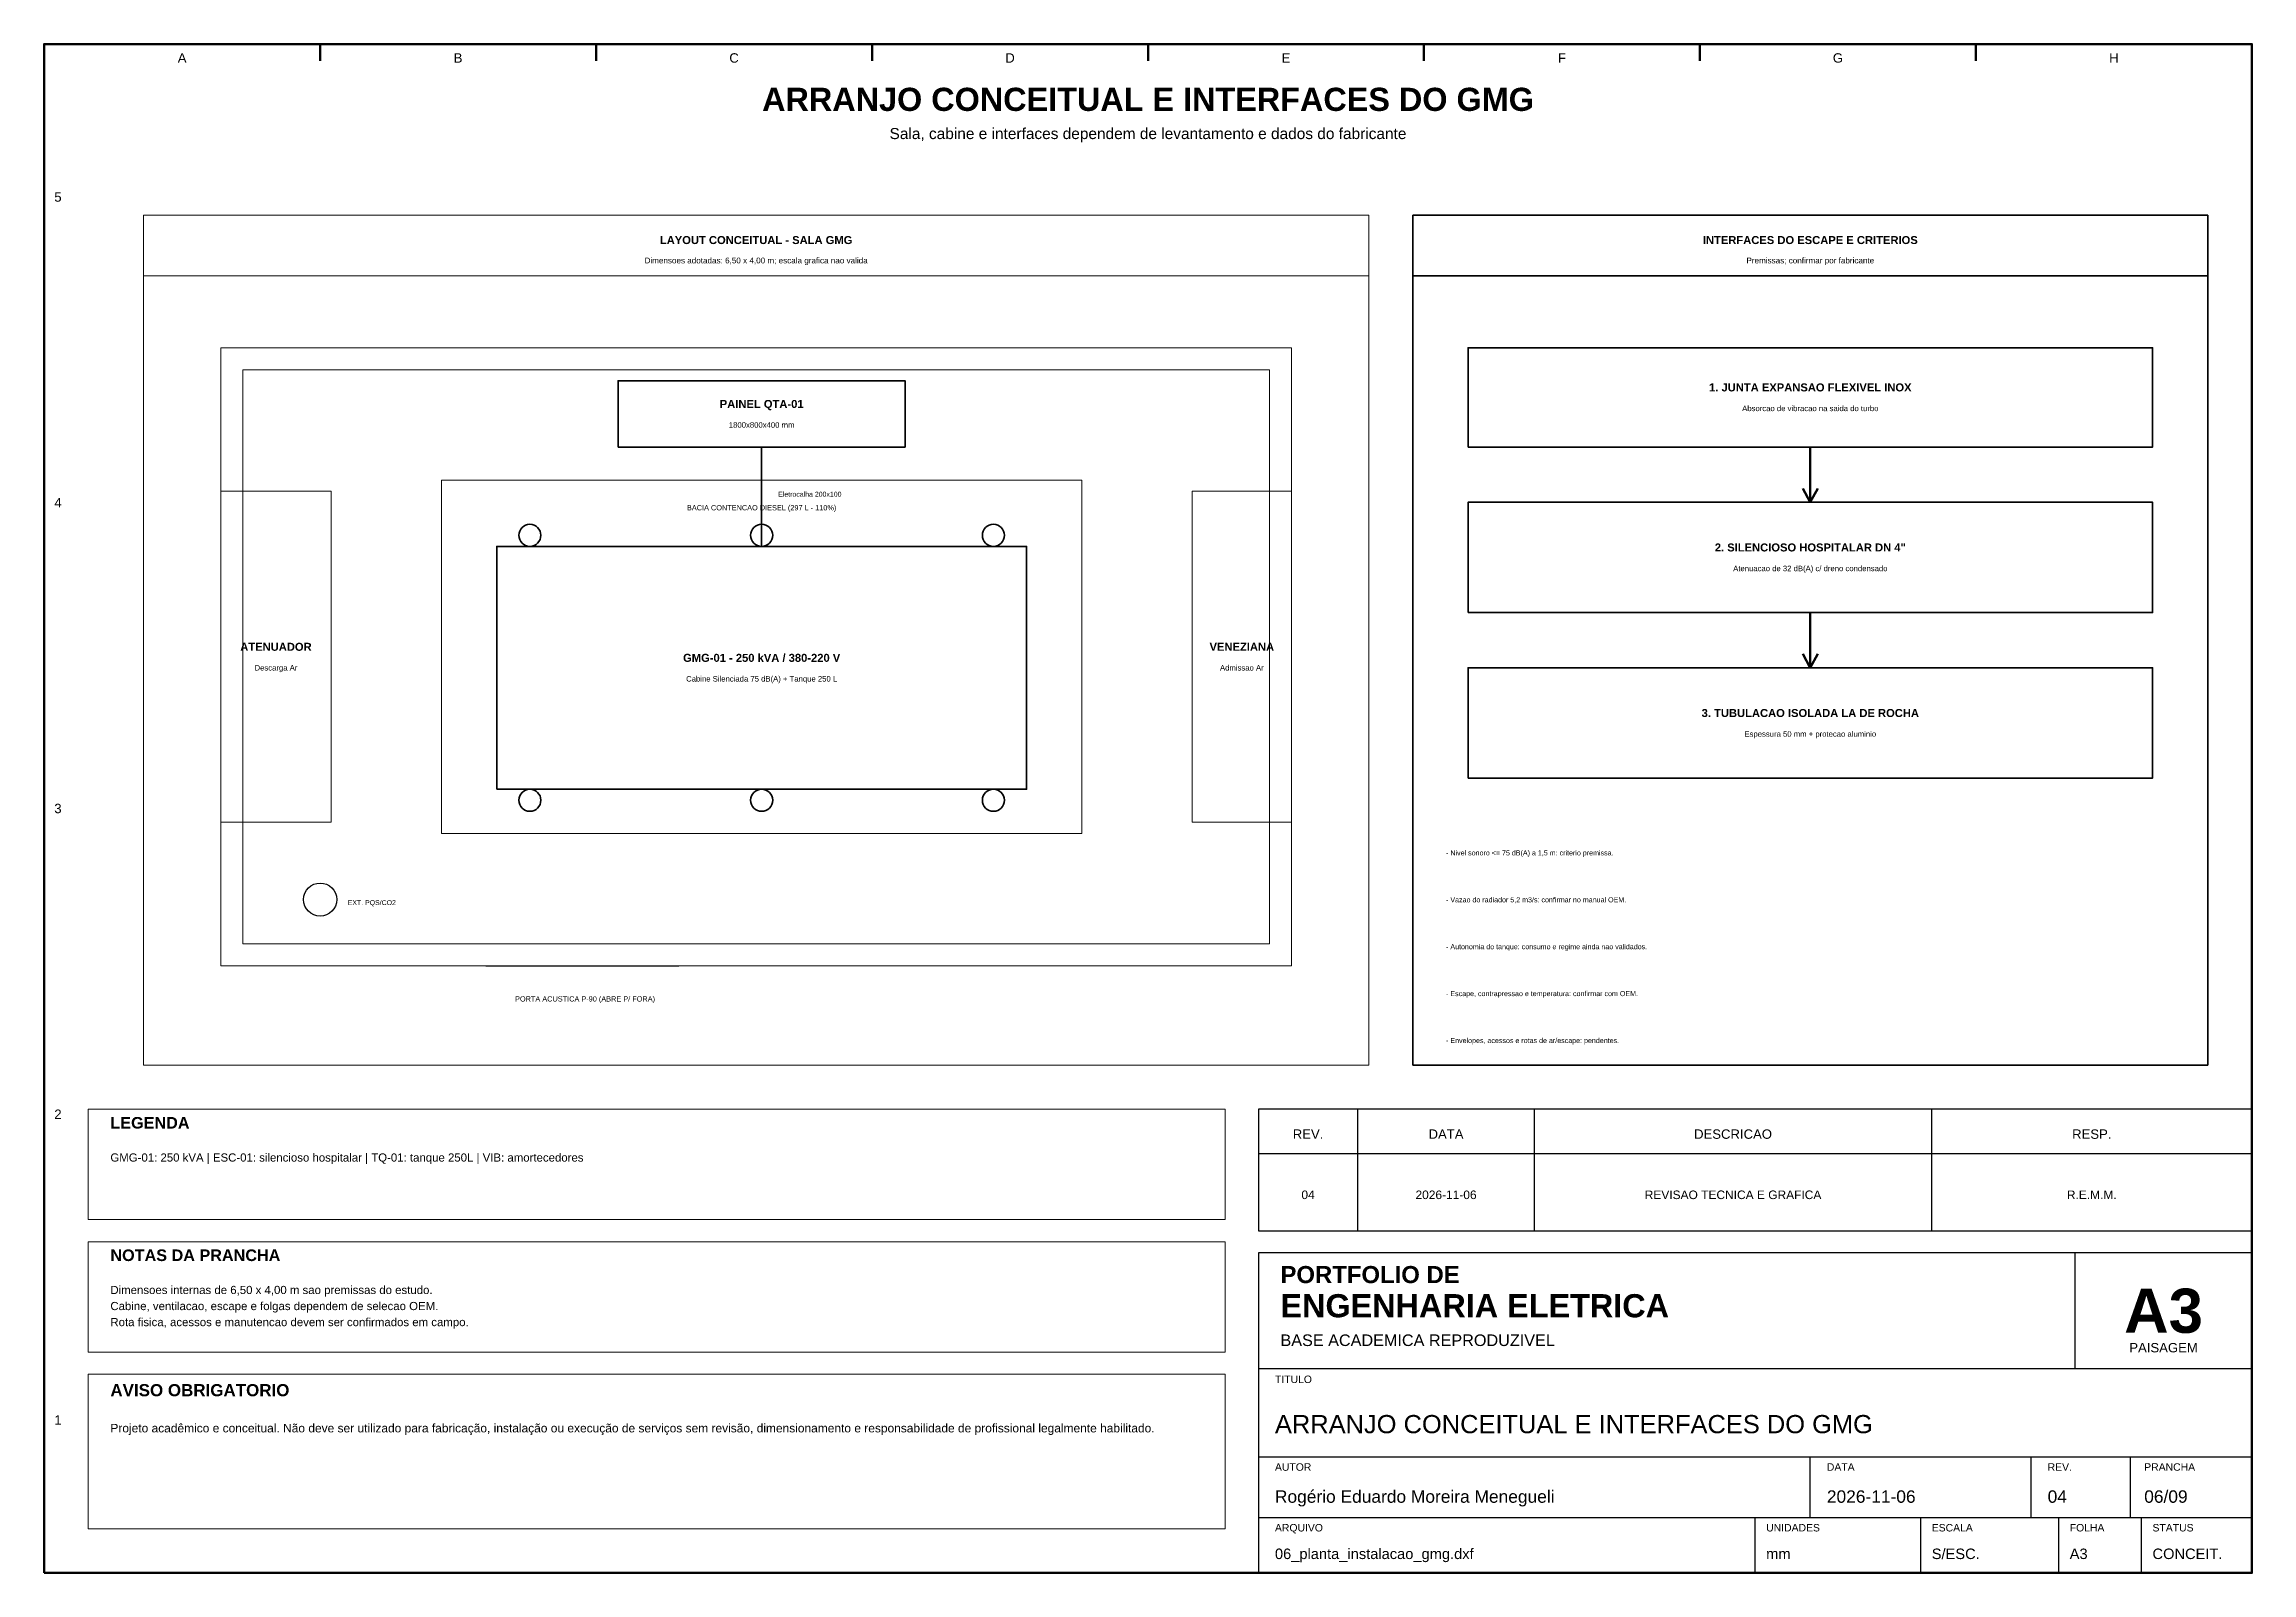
# Model space of a CAD drawing. Header units: millimetres. Extents: x 10 to 410, y 10 to 287.
import ezdxf
from ezdxf.enums import TextEntityAlignment as Align

# ---------------------------------------------------------------- set-up
doc = ezdxf.new("R2010")
doc.units = ezdxf.units.MM
for name, color, linetype, lineweight in [('00_MOLDURA', 7, 'CONTINUOUS', 50), ('01_CARIMBO', 7, 'CONTINUOUS', 25), ('02_TEXTO', 7, 'CONTINUOUS', 18), ('04_EQUIPAMENTOS', 32, 'CONTINUOUS', 35), ('05_POTENCIA', 12, 'CONTINUOUS', 50), ('06_COMANDO', 94, 'CONTINUOUS', 25), ('10_ELETROCALHAS', 251, 'CONTINUOUS', 35), ('11_ARQUITETURA', 253, 'CONTINUOUS', 18), ('12_LEGENDA', 7, 'CONTINUOUS', 18), ('13_NOTAS', 7, 'CONTINUOUS', 18)]:
    doc.layers.add(name, color=color, linetype=linetype, lineweight=lineweight)
doc.styles.add('PORTFOLIO_TEXTO', font='arial.ttf')
doc.styles.add('PORTFOLIO_TITULO', font='arialbd.ttf', dxfattribs={"width": 0.92})

# ---------------------------------------------------------------- blocks, each defined once
blk = doc.blocks.new('CARIMBO_A3')
at = {"layer": '01_CARIMBO'}
for p, q in [((148, 37), (148, 58)), ((0, 37), (180, 37)), ((0, 21), (180, 21)), ((100, 10), (100, 21)), ((140, 10), (140, 21)), ((158, 10), (158, 21)), ((0, 10), (180, 10)), ((90, 0), (90, 10)), ((120, 0), (120, 10)), ((145, 0), (145, 10)), ((160, 0), (160, 10))]:
    blk.add_line(p, q, dxfattribs=at)
blk.add_lwpolyline([(0, 0), (180, 0), (180, 58), (0, 58)], close=True, dxfattribs=at)
at = {"layer": '01_CARIMBO', "style": 'PORTFOLIO_TEXTO'}
for s, p in [('TITULO', (3, 34.4)), ('AUTOR', (3, 18.5)), ('DATA', (103, 18.5)), ('REV.', (143, 18.5)), ('PRANCHA', (160.5, 18.5)), ('ARQUIVO', (3, 7.5)), ('UNIDADES', (92, 7.5)), ('ESCALA', (122, 7.5)), ('FOLHA', (147, 7.5)), ('STATUS', (162, 7.5))]:
    blk.add_text(s, height=1.35, dxfattribs=at).set_placement(p)
at = {"layer": '02_TEXTO'}
for s, height, style, p in [('PORTFOLIO DE', 3.1, 'PORTFOLIO_TITULO', (4, 52.5)), ('ENGENHARIA ELETRICA', 4.2, 'PORTFOLIO_TITULO', (4, 46.3)), ('BASE ACADEMICA REPRODUZIVEL', 2.1, 'PORTFOLIO_TEXTO', (4, 41.1))]:
    blk.add_text(s, height=height, dxfattribs=dict(at, style=style)).set_placement(p)
for s, height, style, p in [('A3', 8, 'PORTFOLIO_TITULO', (164, 47.5)), ('PAISAGEM', 1.7, 'PORTFOLIO_TEXTO', (164, 40.8))]:
    blk.add_text(s, height=height, dxfattribs=dict(at, style=style)).set_placement(p, align=Align.MIDDLE_CENTER)
at = {"layer": '02_TEXTO', "style": 'PORTFOLIO_TEXTO'}
for tag, p, height in [('TITULO', (3, 25.3), 3.3), ('AUTOR', (3, 12.7), 2.25), ('DATA', (103, 12.7), 2.25), ('REVISAO', (143, 12.7), 2.25), ('PRANCHA', (160.5, 12.7), 2.25), ('ARQUIVO', (3, 2.5), 1.9), ('UNIDADES', (92, 2.5), 1.9), ('ESCALA', (122, 2.5), 1.9), ('FOLHA', (147, 2.5), 1.9), ('STATUS', (162, 2.5), 1.9)]:
    blk.add_attdef(tag, p, '', height=height, dxfattribs=at)

msp = doc.modelspace()

# ---------------------------------------------------------------- linework, layer by layer
at = {"layer": '00_MOLDURA'}
for p, q in [((60, 287), (60, 284)), ((110, 287), (110, 284)), ((160, 287), (160, 284)), ((210, 287), (210, 284)), ((260, 287), (260, 284)), ((310, 287), (310, 284)), ((360, 287), (360, 284))]:
    msp.add_line(p, q, dxfattribs=at)
msp.add_lwpolyline([(10, 10), (410, 10), (410, 287), (10, 287)], close=True, dxfattribs=at)
at = {"layer": '01_CARIMBO'}
for p, q in [((248, 72), (248, 94)), ((280, 72), (280, 94)), ((352, 72), (352, 94)), ((230, 86), (410, 86))]:
    msp.add_line(p, q, dxfattribs=at)
msp.add_lwpolyline([(230, 72), (410, 72), (410, 94), (230, 94)], close=True, dxfattribs=at)
at = {"layer": '04_EQUIPAMENTOS'}
msp.add_line((258, 245), (402, 245), dxfattribs=at)
for points in [[(258, 102), (402, 102), (402, 256), (258, 256)], [(268, 214), (392, 214), (392, 232), (268, 232)], [(114, 214), (166, 214), (166, 226), (114, 226)], [(268, 184), (392, 184), (392, 204), (268, 204)], [(92, 152), (188, 152), (188, 196), (92, 196)], [(268, 154), (392, 154), (392, 174), (268, 174)]]:
    msp.add_lwpolyline(points, close=True, dxfattribs=at)
for centre in [(98, 198), (140, 198), (182, 198), (98, 150), (140, 150), (182, 150)]:
    msp.add_circle(centre, 2, dxfattribs=at)
at = {"layer": '05_POTENCIA'}
for p, q in [((330, 214), (330, 204)), ((328.62, 206.5), (330, 204)), ((331.38, 206.5), (330, 204)), ((330, 184), (330, 174)), ((328.62, 176.5), (330, 174)), ((331.38, 176.5), (330, 174))]:
    msp.add_line(p, q, dxfattribs=at)
at = {"layer": '06_COMANDO'}
msp.add_line((90, 120), (125, 120), dxfattribs=at)
msp.add_circle((60, 132), 3, dxfattribs=at)
at = {"layer": '10_ELETROCALHAS'}
msp.add_line((140, 196), (140, 214), dxfattribs=at)
at = {"layer": '11_ARQUITETURA'}
msp.add_line((28, 245), (250, 245), dxfattribs=at)
for points in [[(28, 102), (250, 102), (250, 256), (28, 256)], [(42, 120), (236, 120), (236, 232), (42, 232)], [(46, 124), (232, 124), (232, 228), (46, 228)], [(82, 144), (198, 144), (198, 208), (82, 208)], [(42, 146), (62, 146), (62, 206), (42, 206)], [(218, 146), (236, 146), (236, 206), (218, 206)]]:
    msp.add_lwpolyline(points, close=True, dxfattribs=at)
at = {"layer": '12_LEGENDA'}
msp.add_lwpolyline([(18, 74), (224, 74), (224, 94), (18, 94)], close=True, dxfattribs=at)
at = {"layer": '13_NOTAS'}
for points in [[(18, 50), (224, 50), (224, 70), (18, 70)], [(18, 18), (224, 18), (224, 46), (18, 46)]]:
    msp.add_lwpolyline(points, close=True, dxfattribs=at)

# ---------------------------------------------------------------- block references
at = {"layer": '01_CARIMBO'}
msp.add_blockref('CARIMBO_A3', (230, 10), dxfattribs=at).add_auto_attribs({'TITULO': 'ARRANJO CONCEITUAL E INTERFACES DO GMG', 'AUTOR': 'Rogério Eduardo Moreira Menegueli', 'DATA': '2026-11-06', 'REVISAO': '04', 'PRANCHA': '06/09', 'ARQUIVO': '06_planta_instalacao_gmg.dxf', 'UNIDADES': 'mm', 'ESCALA': 'S/ESC.', 'FOLHA': 'A3', 'STATUS': 'CONCEIT.'})

# ---------------------------------------------------------------- texts
at = {"layer": '00_MOLDURA', "style": 'PORTFOLIO_TEXTO'}
for s, p in [('A', (35, 284.5)), ('B', (85, 284.5)), ('C', (135, 284.5)), ('D', (185, 284.5)), ('E', (235, 284.5)), ('F', (285, 284.5)), ('G', (335, 284.5)), ('H', (385, 284.5)), ('5', (12.5, 259.3)), ('4', (12.5, 203.9)), ('3', (12.5, 148.5)), ('2', (12.5, 93.1)), ('1', (12.5, 37.7))]:
    msp.add_text(s, height=1.7, dxfattribs=at).set_placement(p, align=Align.MIDDLE_CENTER)
at = {"layer": '01_CARIMBO', "style": 'PORTFOLIO_TEXTO'}
for s, p in [('REV.', (239, 89.5)), ('DATA', (264, 89.5)), ('DESCRICAO', (316, 89.5)), ('RESP.', (381, 89.5))]:
    msp.add_text(s, height=1.7, dxfattribs=at).set_placement(p, align=Align.MIDDLE_CENTER)
at = {"layer": '02_TEXTO'}
for s, height, style, p in [('ARRANJO CONCEITUAL E INTERFACES DO GMG', 4.2, 'PORTFOLIO_TITULO', (210, 277)), ('Sala, cabine e interfaces dependem de levantamento e dados do fabricante', 2, 'PORTFOLIO_TEXTO', (210, 270.8)), ('Dimensoes adotadas: 6,50 x 4,00 m; escala grafica nao valida', 1.05, 'PORTFOLIO_TEXTO', (139, 247.8)), ('Premissas; confirmar por fabricante', 1.05, 'PORTFOLIO_TEXTO', (330, 247.8)), ('Absorcao de vibracao na saida do turbo', 1, 'PORTFOLIO_TEXTO', (330, 221)), ('1800x800x400 mm', 1, 'PORTFOLIO_TEXTO', (140, 218)), ('Atenuacao de 32 dB(A) c/ dreno condensado', 1, 'PORTFOLIO_TEXTO', (330, 192)), ('Descarga Ar', 1, 'PORTFOLIO_TEXTO', (52, 174)), ('Cabine Silenciada 75 dB(A) + Tanque 250 L', 1, 'PORTFOLIO_TEXTO', (140, 172)), ('Admissao Ar', 1, 'PORTFOLIO_TEXTO', (227, 174)), ('Espessura 50 mm + protecao aluminio', 1, 'PORTFOLIO_TEXTO', (330, 162)), ('04', 1.55, 'PORTFOLIO_TEXTO', (239, 78.5)), ('2026-11-06', 1.55, 'PORTFOLIO_TEXTO', (264, 78.5)), ('REVISAO TECNICA E GRAFICA', 1.55, 'PORTFOLIO_TEXTO', (316, 78.5)), ('R.E.M.M.', 1.55, 'PORTFOLIO_TEXTO', (381, 78.5))]:
    msp.add_text(s, height=height, dxfattribs=dict(at, style=style)).set_placement(p, align=Align.MIDDLE_CENTER)
at = {"layer": '02_TEXTO', "style": 'PORTFOLIO_TEXTO'}
for s, p in [('- Nivel sonoro <= 75 dB(A) a 1,5 m: criterio premissa.', (264, 140)), ('- Vazao do radiador 5,2 m3/s: confirmar no manual OEM.', (264, 131.5)), ('- Autonomia do tanque: consumo e regime ainda nao validados.', (264, 123)), ('- Escape, contrapressao e temperatura: confirmar com OEM.', (264, 114.5)), ('- Envelopes, acessos e rotas de ar/escape: pendentes.', (264, 106))]:
    msp.add_text(s, height=0.92, dxfattribs=at).set_placement(p)
at = {"layer": '04_EQUIPAMENTOS', "style": 'PORTFOLIO_TITULO'}
for s, p in [('INTERFACES DO ESCAPE E CRITERIOS', (330, 251.5)), ('1. JUNTA EXPANSAO FLEXIVEL INOX', (330, 224.8)), ('PAINEL QTA-01', (140, 221.8)), ('2. SILENCIOSO HOSPITALAR DN 4"', (330, 195.8)), ('GMG-01 - 250 kVA / 380-220 V', (140, 175.8)), ('3. TUBULACAO ISOLADA LA DE ROCHA', (330, 165.8))]:
    msp.add_text(s, height=1.45, dxfattribs=at).set_placement(p, align=Align.MIDDLE_CENTER)
at = {"layer": '06_COMANDO', "style": 'PORTFOLIO_TEXTO'}
msp.add_text('EXT. PQS/CO2', height=0.9, dxfattribs=at).set_placement((65, 131))
at = {"layer": '10_ELETROCALHAS', "style": 'PORTFOLIO_TEXTO'}
msp.add_text('Eletrocalha 200x100', height=0.9, dxfattribs=at).set_placement((143, 205))
at = {"layer": '11_ARQUITETURA'}
for s, height, style, p in [('LAYOUT CONCEITUAL - SALA GMG', 1.45, 'PORTFOLIO_TITULO', (139, 251.5)), ('BACIA CONTENCAO DIESEL (297 L - 110%)', 0.95, 'PORTFOLIO_TEXTO', (140, 203)), ('ATENUADOR', 1.45, 'PORTFOLIO_TITULO', (52, 177.8)), ('VENEZIANA', 1.45, 'PORTFOLIO_TITULO', (227, 177.8)), ('PORTA ACUSTICA P-90 (ABRE P/ FORA)', 0.95, 'PORTFOLIO_TEXTO', (108, 114))]:
    msp.add_text(s, height=height, dxfattribs=dict(at, style=style)).set_placement(p, align=Align.MIDDLE_CENTER)
at = {"layer": '12_LEGENDA', "style": 'PORTFOLIO_TITULO'}
msp.add_text('LEGENDA', height=2.1, dxfattribs=at).set_placement((22, 90.5))
at = {"layer": '12_LEGENDA', "insert": (22, 86), "char_height": 1.48, "width": 198, "attachment_point": 1, "line_spacing_factor": 1.18, "style": 'PORTFOLIO_TEXTO'}
msp.add_mtext('GMG-01: 250 kVA | ESC-01: silencioso hospitalar | TQ-01: tanque 250L | VIB: amortecedores', dxfattribs=at)
at = {"layer": '13_NOTAS', "style": 'PORTFOLIO_TITULO'}
for s, height, p in [('NOTAS DA PRANCHA', 2.1, (22, 66.5)), ('AVISO OBRIGATORIO', 2.2, (22, 42))]:
    msp.add_text(s, height=height, dxfattribs=at).set_placement(p)
at = {"layer": '13_NOTAS', "width": 198, "attachment_point": 1, "line_spacing_factor": 1.18, "style": 'PORTFOLIO_TEXTO'}
for s, insert, char_height in [('Dimensoes internas de 6,50 x 4,00 m sao premissas do estudo.\\PCabine, ventilacao, escape e folgas dependem de selecao OEM.\\PRota fisica, acessos e manutencao devem ser confirmados em campo.', (22, 62), 1.48), ('Projeto acadêmico e conceitual. Não deve ser utilizado para fabricação, instalação ou execução de serviços sem revisão, dimensionamento e responsabilidade de profissional legalmente habilitado.', (22, 37), 1.55)]:
    msp.add_mtext(s, dxfattribs=dict(at, insert=insert, char_height=char_height))

doc.saveas('drawing.dxf')
